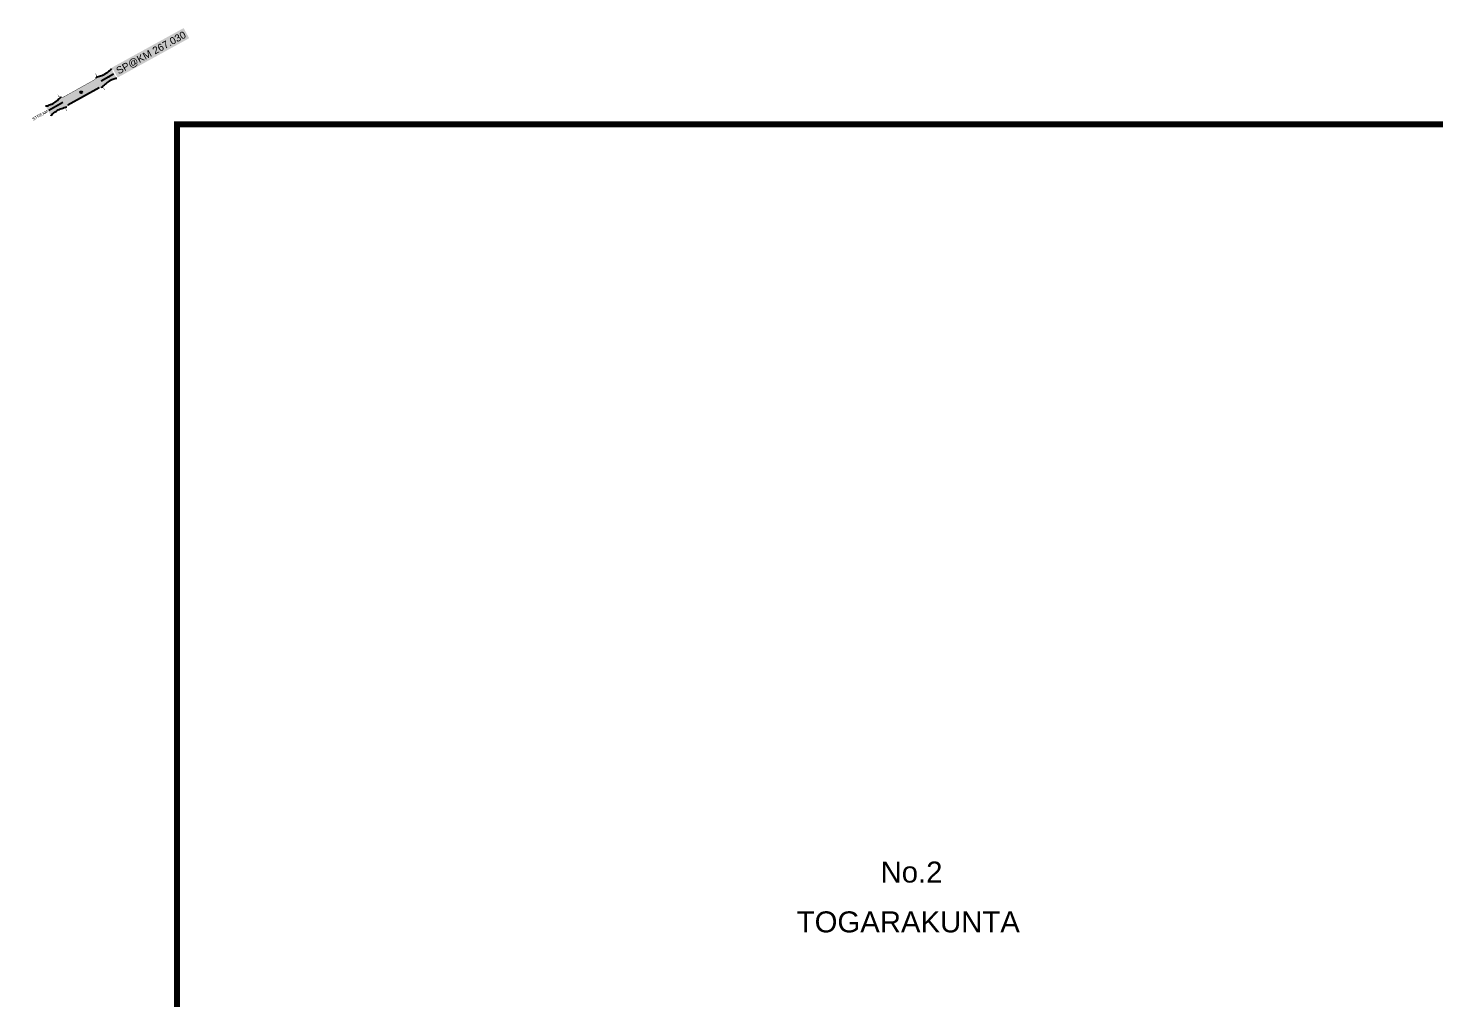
# Model space of a CAD drawing. Header units: feet. Extents: x 762418 to 770948, y 1592332 to 1602959.
# Drawn here: x 762418 to 764764, y 1600819 to 1602438 of the extents above; entities that cross this region are included whole.
import ezdxf
from ezdxf.enums import TextEntityAlignment as Align

# ---------------------------------------------------------------- set-up
doc = ezdxf.new("R2010")
doc.units = ezdxf.units.FT
doc.header["$LTSCALE"] = 15
doc.header["$MEASUREMENT"] = 0
for name, color, linetype in [('PAPER SIZE', 10, 'Continuous'), ('STRUCTURE', 5, 'Continuous'), ('TANKS-STREAM', 4, 'Continuous'), ('VILLAGE STONES', 240, 'Continuous')]:
    doc.layers.add(name, color=color, linetype=linetype)
doc.styles.get("Standard").update_dxf_attribs({"font": 'arial.ttf'})
doc.dimstyles.get("Standard").update_dxf_attribs({"dimtxt": 0.18, "dimasz": 0.18, "dimexe": 0.18, "dimexo": 0.0625, "dimgap": 0.09, "dimtad": 0, "dimtih": 1, "dimtoh": 1, "dimdec": 4, "dimzin": 0, "dimdsep": 46, "dimtxsty": 'Standard', "dimcen": 0.09, "dimadec": 0, "dimazin": 0, "dimtfac": 1, "dimtdec": 4, "dimtofl": 0, "dimtmove": 0, "dimatfit": 3, "dimfxl": 1, "dimtolj": 1, "dimtzin": 0, "dimarcsym": 0})

# ---------------------------------------------------------------- blocks, each defined once
blk = doc.blocks.new('SP')
at = {"layer": 'STRUCTURE'}
h = blk.add_hatch(dxfattribs=at)
h.set_pattern_fill('DASH', color=256, scale=8, style=0)
edge = h.paths.add_edge_path()
edge.add_spline(control_points=[(769825.7, 1706742.1), (769825.3, 1706741.8), (769823.8, 1706740.8), (769820.9, 1706740.3), (769817, 1706739.7), (769811.4, 1706738.9), (769804, 1706739.7), (769798.4, 1706741), (769795.6, 1706741.6)], knot_values=[0, 0, 0, 0, 1.613557, 5.24513, 8.624976, 13.470124, 22.190216, 30.746377, 30.746377, 30.746377, 30.746377], degree=3, periodic=0)
edge.add_line((769795.6, 1706741.6), (769792.6, 1706739.6))
edge.add_line((769792.6, 1706739.6), (769732.6, 1706739.6))
edge.add_line((769732.6, 1706739.6), (769729.6, 1706741.6))
edge.add_spline(control_points=[(769729.6, 1706741.6), (769726.9, 1706740.9), (769721.3, 1706739.5), (769713.9, 1706738.5), (769708.3, 1706739.1), (769704.4, 1706739.6), (769701.5, 1706740), (769700, 1706741), (769699.5, 1706741.3)], knot_values=[0, 0, 0, 0, 8.556161, 17.276253, 22.121402, 25.501247, 29.13282, 30.746377, 30.746377, 30.746377, 30.746377], degree=3, periodic=0)
edge.add_line((769699.5, 1706741.3), (769699.5, 1706722.1))
edge.add_spline(control_points=[(769699.5, 1706722.1), (769700, 1706722.4), (769701.4, 1706723.4), (769704.3, 1706724), (769708.2, 1706724.5), (769713.8, 1706725.3), (769721.2, 1706724.5), (769726.8, 1706723.3), (769729.6, 1706722.6)], knot_values=[0, 0, 0, 0, 1.613557, 5.24513, 8.624976, 13.470124, 22.190216, 30.746377, 30.746377, 30.746377, 30.746377], degree=3, periodic=0)
edge.add_line((769729.6, 1706722.6), (769732.6, 1706724.6))
edge.add_line((769732.6, 1706724.6), (769792.6, 1706724.6))
edge.add_line((769792.6, 1706724.6), (769795.6, 1706722.6))
edge.add_spline(control_points=[(769795.6, 1706722.6), (769798.4, 1706723.3), (769803.9, 1706724.8), (769811.3, 1706725.8), (769817, 1706725.1), (769820.9, 1706724.7), (769823.8, 1706724.2), (769825.2, 1706723.3), (769825.7, 1706723)], knot_values=[0, 0, 0, 0, 8.556161, 17.276253, 22.121402, 25.501247, 29.13282, 30.746377, 30.746377, 30.746377, 30.746377], degree=3, periodic=0)
edge.add_line((769825.7, 1706723), (769825.7, 1706742.1))
h.paths.add_polyline_path([(769764.2, 1706732.1, -1), (769761.1, 1706732.1, -1)], flags=0)
h.paths.add_polyline_path([(769761.1, 1706732.1, 1), (769764.2, 1706732.1, 1)], flags=16)
at = {"layer": 'STRUCTURE', "const_width": 0.628}
for points in [[(769726.6, 1706747.6), (769726.6, 1706743.6), (769732.6, 1706739.6), (769792.6, 1706739.6), (769798.6, 1706743.6), (769798.6, 1706747.6)], [(769726.6, 1706716.6), (769726.6, 1706720.6), (769732.6, 1706724.6), (769792.6, 1706724.6), (769798.6, 1706720.6), (769798.6, 1706716.6)]]:
    blk.add_lwpolyline(points, dxfattribs=at)
at = {"layer": 'STRUCTURE', "color": 3}
blk.add_lwpolyline([(769732.6, 1706724.6), (769792.6, 1706724.6)], dxfattribs=at)
blk.add_lwpolyline([(769732.6, 1706724.6), (769792.6, 1706724.6)], dxfattribs=at)
at = {"layer": 'STRUCTURE', "color": 0}
blk.add_circle((769762.6, 1706732.1), 1.55, dxfattribs=at)
at = {"layer": 'STRUCTURE'}
for points in [[(769699.5, 1706741.3), (769700.9, 1706740.5), (769704.4, 1706739.6), (769707.8, 1706739.2), (769712.6, 1706738.8), (769721.3, 1706739.7), (769729.6, 1706741.6)], [(769825.7, 1706742.1), (769824.3, 1706741.3), (769820.8, 1706740.3), (769817.5, 1706739.8), (769812.7, 1706739.2), (769804, 1706739.9), (769795.6, 1706741.6)], [(769699.5, 1706722.1), (769700.9, 1706723), (769704.4, 1706724), (769707.7, 1706724.5), (769712.5, 1706725), (769721.2, 1706724.4), (769729.6, 1706722.6)], [(769825.7, 1706723), (769824.3, 1706723.8), (769820.8, 1706724.7), (769817.4, 1706725.1), (769812.6, 1706725.5), (769803.9, 1706724.6), (769795.6, 1706722.6)]]:
    blk.add_spline(points, degree=3, dxfattribs=at)
at = {"layer": 'STRUCTURE', "color": 0}
blk.add_text('STREAM', height=5, dxfattribs=at).set_placement((769684.3, 1706732.1), align=Align.MIDDLE_CENTER)
for points in [[(769727.4, 1706732.1), (769700.8, 1706732.1)], [(769824.4, 1706732.1), (769800.5, 1706732.1)]]:
    blk.add_leader(points, dimstyle='Standard', override={"dimasz": 10, "dimgap": 0.09, "dimtad": 0}, dxfattribs=at)

msp = doc.modelspace()

# ---------------------------------------------------------------- linework, layer by layer
at = {"layer": 'PAPER SIZE', "color": 5, "const_width": 10}
msp.add_lwpolyline([(770731.4, 1592336.5), (762666.1, 1592336.5), (762666.1, 1602277.4), (770731.4, 1602277.4)], close=True, dxfattribs=at)
at = {"layer": 'TANKS-STREAM'}
msp.add_spline([(767343.6, 1601562), (767296.7, 1601528.4), (767266.2, 1601512.6), (767251.9, 1601494.8), (767227.9, 1601488.2), (767179.5, 1601457.7), (767123.4, 1601426.6), (767098.8, 1601370.3), (767055, 1601314.8), (767038.7, 1601261.9), (766984.5, 1601195.9), (766948.3, 1601122.6), (766910.3, 1601035.6), (766854.9, 1600996.6), (766810.7, 1600935.2), (766761, 1600893.7), (766726.7, 1600841.6), (766708.8, 1600749.6), (766686.8, 1600664.5), (766665.6, 1600575.8), (766630.4, 1600547.8), (766598.6, 1600498.1), (766556.2, 1600470.4), (766518.7, 1600420.8), (766453.5, 1600380.1), (766410.3, 1600369.5), (766294.4, 1600350.5), (766188.4, 1600318.8), (766122.4, 1600258.5), (766072.6, 1600204.3), (765993.5, 1600150.6), (765948.7, 1600122.1), (765870.9, 1600103.2), (765767.4, 1600099.9), (765725, 1600099.9), (765680.2, 1600124.4), (765565.8, 1600099.1), (765540.6, 1600094.2), (765515.3, 1600094.2), (765497.4, 1600106.4), (765483.5, 1600117.8), (765460.7, 1600128.4), (765437, 1600147.9), (765395.5, 1600182.9), (765369.4, 1600213.1), (765318, 1600200.9), (765229.2, 1600206.6), (765118.8, 1600199.4), (765054.4, 1600205.1), (764981.9, 1600174.2), (764884.9, 1600166.9), (764721.6, 1600174.2), (764689.8, 1600174.2)], degree=3, dxfattribs=at)

# ---------------------------------------------------------------- block references
at = {"layer": 'STRUCTURE', "color": 0, "rotation": 29.12471400663064}
msp.add_blockref('SP', (920758, -263259.1), dxfattribs=at)

# ---------------------------------------------------------------- texts
at = {"layer": 'STRUCTURE', "color": 5, "insert": (762562.6, 1602370.7), "char_height": 12, "width": 129.018, "attachment_point": 1, "rotation": 28.8126, "bg_fill": 1, "box_fill_scale": 1.3, "bg_fill_color": 7, "bg_fill_true_color": 16777215, "bg_fill_transparency": 4390977}
msp.add_mtext('\\pi0.39561;SP@KM 267.030', dxfattribs=at)
at = {"layer": 'VILLAGE STONES', "linetype": 'ByBlock'}
for s, p in [('No.2', (763839.5, 1601012.8)), ('TOGARAKUNTA', (763699.7, 1600929.7))]:
    msp.add_text(s, height=35, dxfattribs=at).set_placement(p)

doc.saveas('drawing.dxf')
